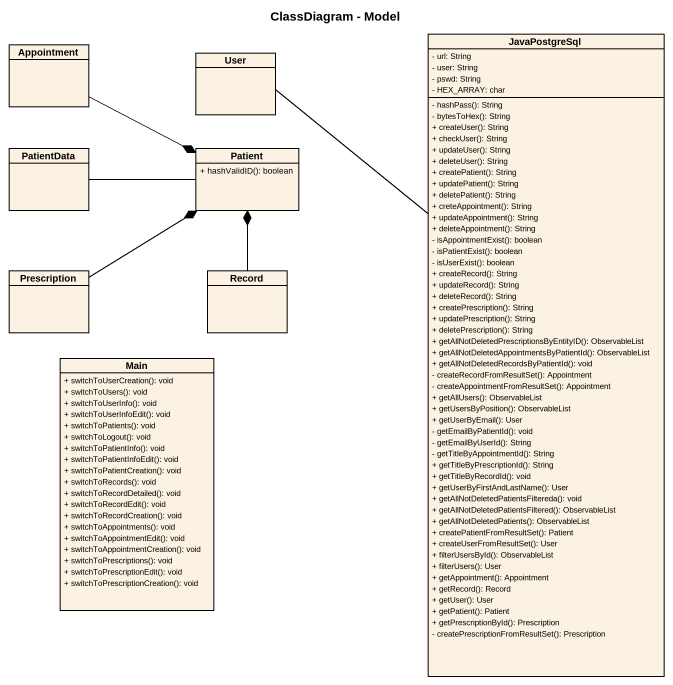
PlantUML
@startuml
title ClassDiagram - Model
hide circle
hide empty members
skinparam classAttributeIconSize 0
class Appointment
class User
class JavaPostgreSql {
  - url: String
  - user: String
  - pswd: String
  - HEX_ARRAY: char
  - hashPass(): String
  - bytesToHex(): String
  + createUser(): String
  + checkUser(): String
  + updateUser(): String
  + deleteUser(): String
  + createPatient(): String
  + updatePatient(): String
  + deletePatient(): String
  + creteAppointment(): String
  + updateAppointment(): String
  + deleteAppointment(): String
  - isAppointmentExist(): boolean
  - isPatientExist(): boolean
  - isUserExist(): boolean
  + createRecord(): String
  + updateRecord(): String
  + deleteRecord(): String
  + createPrescription(): String
  + updatePrescription(): String
  + deletePrescription(): String
  + getAllNotDeletedPrescriptionsByEntityID(): ObservableList
  + getAllNotDeletedAppointmentsByPatientId(): ObservableList
  + getAllNotDeletedRecordsByPatientId(): void
  - createRecordFromResultSet(): Appointment
  - createAppointmentFromResultSet(): Appointment
  + getAllUsers(): ObservableList
  + getUsersByPosition(): ObservableList
  + getUserByEmail(): User
  - getEmailByPatientId(): void
  - getEmailByUserId(): String
  - getTitleByAppointmentId(): String
  + getTitleByPrescriptionId(): String
  + getTitleByRecordId(): void
  + getUserByFirstAndLastName(): User
  + getAllNotDeletedPatientsFiltereda(): void
  + getAllNotDeletedPatientsFiltered(): ObservableList
  + getAllNotDeletedPatients(): ObservableList
  + createPatientFromResultSet(): Patient
  + createUserFromResultSet(): User
  + filterUsersById(): ObservableList
  + filterUsers(): User
  + getAppointment(): Appointment
  + getRecord(): Record
  + getUser(): User
  + getPatient(): Patient
  + getPrescriptionById(): Prescription
  - createPrescriptionFromResultSet(): Prescription
}
class PatientData
class Patient {
  + hashValidID(): boolean
}
class Prescription
class "Record" as Record_
class Main {
  + switchToUserCreation(): void
  + switchToUsers(): void
  + switchToUserInfo(): void
  + switchToUserInfoEdit(): void
  + switchToPatients(): void
  + switchToLogout(): void
  + switchToPatientInfo(): void
  + switchToPatientInfoEdit(): void
  + switchToPatientCreation(): void
  + switchToRecords(): void
  + switchToRecordDetailed(): void
  + switchToRecordEdit(): void
  + switchToRecordCreation(): void
  + switchToAppointments(): void
  + switchToAppointmentEdit(): void
  + switchToAppointmentCreation(): void
  + switchToPrescriptions(): void
  + switchToPrescriptionEdit(): void
  + switchToPrescriptionCreation(): void
}
Appointment -right-* Patient
User -- JavaPostgreSql
Patient -left- PatientData
Prescription -up-* Patient
Record_ -up-* Patient
@enduml
